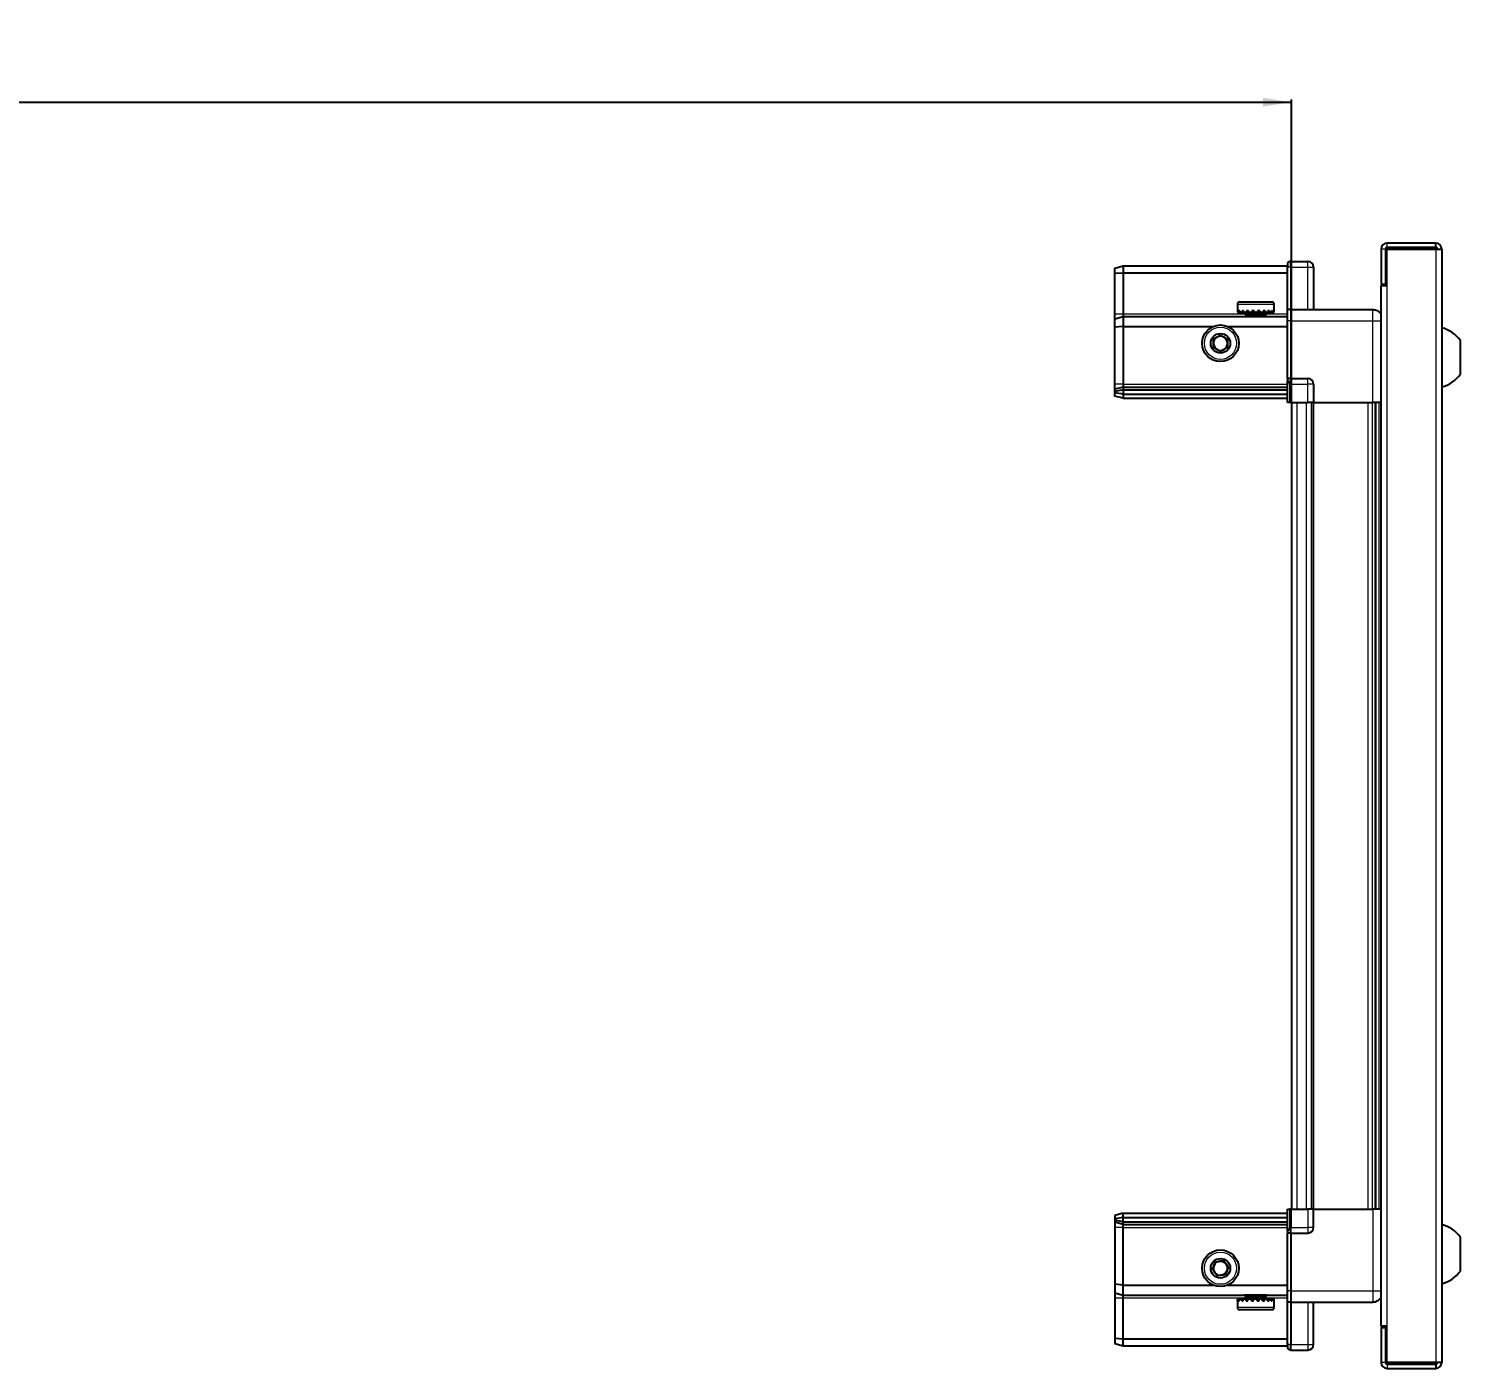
# Model space of a CAD drawing. Header units: millimetres. Extents: x 1021 to 3440, y -389 to 1496.
# Drawn here: x 2347 to 2855, y 943 to 1418 of the extents above; entities that cross this region are included whole.
import ezdxf

# ---------------------------------------------------------------- set-up
doc = ezdxf.new("R2010")
doc.units = ezdxf.units.MM
doc.layers.add('FORMAT', color=7, linetype='Continuous')
doc.styles.add('SLDTEXTSTYLE0', font='TXT', dxfattribs={"width": 0.75})
doc.dimstyles.new('SLDDIMSTYLE0', dxfattribs={"dimtxt": 20, "dimasz": 10, "dimexe": 0, "dimexo": 0.0625, "dimgap": 5, "dimtad": 2, "dimdec": 1, "dimrnd": 1e-09, "dimzin": 12, "dimdsep": 46, "dimtxsty": 'SLDTEXTSTYLE0', "dimsah": 1, "dimcen": 0.09, "dimadec": 0, "dimazin": 3, "dimtfac": 1, "dimtofl": 0, "dimtmove": 0, "dimatfit": 3, "dimfxl": 0, "dimfrac": 2, "dimtolj": 1, "dimtzin": 12, "dimarcsym": 0})

# ---------------------------------------------------------------- blocks, each defined once
blk = doc.blocks.new('_D_4')
at = {"layer": 'FORMAT'}
for p, q in [((1695.13, 1285.67), (1695.13, 1393.16)), ((1695.13, 1392.16), (2795.13, 1392.16)), ((2795.13, 1285.67), (2795.13, 1393.16))]:
    blk.add_line(p, q, dxfattribs=at)
for points in [[(1695.13, 1392.16), (1705.13, 1390.63), (1705.13, 1393.7)], [(2795.13, 1392.16), (2785.13, 1393.7), (2785.13, 1390.63)]]:
    blk.add_solid(points, dxfattribs=at)
at = {"layer": 'FORMAT', "insert": (2215.58, 1417.95), "char_height": 20, "attachment_point": 1, "style": 'SLDTEXTSTYLE0'}
blk.add_mtext('1100', dxfattribs=at)

msp = doc.modelspace()

# ---------------------------------------------------------------- linework, layer by layer
at = {"color": 7, "linetype": 'Continuous', "lineweight": 25}
for p, q in [((2846.38, 1342.16), (2829.08, 1342.16)), ((2846.38, 1340.66), (2846.38, 1342.16)), ((2826.98, 1340.06), (2826.98, 1327.66)), ((2828.48, 1340.06), (2828.48, 1327.66)), ((2828.98, 1327.16), (2828.98, 1340.06)), ((2828.98, 1340.06), (2846.38, 1340.06)), ((2846.38, 1340.66), (2829.08, 1340.66)), ((2846.38, 1340.06), (2848.48, 1340.06)), ((2848.48, 1340.06), (2848.48, 945.26)), ((2732.48, 1333.36), (2735.48, 1334.16)), ((2732.48, 1331.51), (2732.48, 1333.36)), ((2732.48, 1331.51), (2735.48, 1331.66)), ((2732.48, 1317.16), (2732.48, 1331.51)), ((2735.48, 1334.16), (2735.48, 1331.66)), ((2735.48, 1334.16), (2793.78, 1334.16)), ((2735.48, 1331.66), (2735.48, 1317.16)), ((2735.48, 1331.66), (2793.78, 1331.66)), ((2794.65, 1335.66), (2793.78, 1335.16)), ((2794.65, 1335.66), (2793.78, 1335.16)), ((2793.78, 1335.16), (2793.78, 1333.66)), ((2793.78, 1318.86), (2793.78, 1333.66)), ((2794.98, 1335.66), (2794.65, 1335.66)), ((2794.98, 1335.66), (2794.65, 1335.66)), ((2794.98, 1335.66), (2794.98, 1335.66)), ((2794.98, 1333.66), (2794.98, 1335.66)), ((2794.98, 1335.66), (2800.98, 1335.66)), ((2794.98, 1333.66), (2794.98, 1318.86)), ((2802.98, 1333.66), (2802.98, 1318.66)), ((2826.88, 1327.16), (2826.88, 958.16)), ((2826.88, 1327.16), (2828.98, 1327.16)), ((2826.98, 1327.66), (2828.48, 1327.66)), ((2775.98, 1320.56), (2775.98, 1317.66)), ((2776.78, 1321.36), (2788.18, 1321.36)), ((2788.98, 1317.66), (2788.98, 1320.56)), ((2732.48, 1315.36), (2732.48, 1317.16)), ((2732.48, 1315.36), (2735.48, 1316.16)), ((2735.48, 1317.16), (2735.48, 1316.16)), ((2735.48, 1316.16), (2735.48, 1312.66)), ((2735.48, 1316.16), (2793.78, 1316.16)), ((2775.98, 1317.66), (2776.02, 1317.66)), ((2776.14, 1318.16), (2776.02, 1318.16)), ((2776.02, 1318.16), (2776.02, 1317.66)), ((2776.02, 1317.66), (2776.14, 1317.66)), ((2776.14, 1318.16), (2776.14, 1317.66)), ((2776.14, 1317.66), (2776.55, 1317.66)), ((2776.89, 1318.16), (2776.55, 1318.16)), ((2776.55, 1318.16), (2776.55, 1317.66)), ((2776.55, 1317.66), (2776.89, 1317.66)), ((2776.89, 1318.16), (2776.89, 1317.66)), ((2776.89, 1317.66), (2777.66, 1317.66)), ((2778.19, 1318.16), (2777.66, 1318.16)), ((2777.66, 1318.16), (2777.66, 1317.66)), ((2777.66, 1317.66), (2778.19, 1317.66)), ((2778.08, 1317.66), (2778.08, 1317.56)), ((2778.08, 1317.56), (2786.88, 1317.56)), ((2778.19, 1318.16), (2778.19, 1317.66)), ((2778.19, 1317.66), (2779.25, 1317.66)), ((2778.48, 1317.16), (2779.17, 1316.68)), ((2778.48, 1317.16), (2786.48, 1317.16)), ((2779.17, 1316.68), (2778.48, 1316.2)), ((2778.48, 1316.2), (2778.48, 1316.16)), ((2778.48, 1316.2), (2786.48, 1316.2)), ((2779.17, 1316.68), (2785.79, 1316.68)), ((2779.91, 1318.16), (2779.25, 1318.16)), ((2779.25, 1318.16), (2779.25, 1317.66)), ((2779.25, 1317.66), (2779.91, 1317.66)), ((2779.91, 1318.16), (2779.91, 1317.66)), ((2779.91, 1317.66), (2781.15, 1317.66)), ((2781.88, 1318.16), (2781.15, 1318.16)), ((2781.15, 1318.16), (2781.15, 1317.66)), ((2781.15, 1317.66), (2781.58, 1317.66)), ((2781.58, 1318.16), (2781.58, 1317.66)), ((2781.88, 1318.16), (2781.88, 1317.66)), ((2781.88, 1317.66), (2783.18, 1317.66)), ((2783.9, 1318.16), (2783.18, 1318.16)), ((2783.18, 1318.16), (2783.18, 1317.66)), ((2783.45, 1318.16), (2783.45, 1317.66)), ((2783.45, 1317.66), (2783.9, 1317.66)), ((2783.9, 1318.16), (2783.9, 1317.66)), ((2783.9, 1317.66), (2785.14, 1317.66)), ((2785.8, 1318.16), (2785.14, 1318.16)), ((2785.14, 1318.16), (2785.14, 1317.66)), ((2785.14, 1317.66), (2785.8, 1317.66)), ((2785.79, 1316.68), (2786.48, 1317.16)), ((2786.48, 1316.2), (2785.79, 1316.68)), ((2785.8, 1318.16), (2785.8, 1317.66)), ((2785.8, 1317.66), (2786.84, 1317.66)), ((2786.48, 1316.16), (2786.48, 1316.2)), ((2787.36, 1318.16), (2786.84, 1318.16)), ((2786.84, 1318.16), (2786.84, 1317.66)), ((2786.84, 1317.66), (2787.36, 1317.66)), ((2786.88, 1317.56), (2786.88, 1317.66)), ((2787.36, 1318.16), (2787.36, 1317.66)), ((2787.36, 1317.66), (2788.12, 1317.66)), ((2788.45, 1318.16), (2788.12, 1318.16)), ((2788.12, 1318.16), (2788.12, 1317.66)), ((2788.12, 1317.66), (2788.45, 1317.66)), ((2788.45, 1318.16), (2788.45, 1317.66)), ((2788.45, 1317.66), (2788.84, 1317.66)), ((2788.95, 1318.16), (2788.84, 1318.16)), ((2788.84, 1318.16), (2788.84, 1317.66)), ((2788.84, 1317.66), (2788.95, 1317.66)), ((2788.95, 1318.16), (2788.95, 1317.66)), ((2788.95, 1317.66), (2788.98, 1317.66)), ((2793.78, 1318.66), (2793.78, 1318.86)), ((2794.98, 1318.66), (2793.78, 1318.66)), ((2793.78, 1314.66), (2793.78, 1318.66)), ((2794.98, 1318.86), (2794.98, 1318.66)), ((2794.98, 1318.66), (2794.98, 1314.66)), ((2794.98, 1318.66), (2823.98, 1318.66)), ((2732.48, 1312.33), (2732.48, 1315.36)), ((2735.48, 1312.66), (2732.48, 1312.33)), ((2732.48, 1292.16), (2732.48, 1312.33)), ((2735.48, 1312.66), (2735.48, 1292.16)), ((2735.48, 1312.66), (2767.48, 1312.66)), ((2772.48, 1312.66), (2793.78, 1312.66)), ((2793.78, 1294.36), (2793.78, 1314.66)), ((2794.98, 1314.66), (2794.98, 1294.36)), ((2855.08, 1295.66), (2855.08, 1307.66)), ((2732.48, 1290.36), (2732.48, 1292.16)), ((2735.48, 1291.16), (2732.48, 1290.36)), ((2732.48, 1289.62), (2732.48, 1290.36)), ((2735.48, 1290.16), (2732.48, 1289.62)), ((2735.48, 1292.16), (2735.48, 1291.16)), ((2735.48, 1291.16), (2735.48, 1290.16)), ((2735.48, 1291.16), (2793.78, 1291.16)), ((2735.48, 1290.16), (2735.48, 1288.66)), ((2735.48, 1290.16), (2793.78, 1290.16)), ((2793.78, 1294.16), (2793.78, 1294.36)), ((2794.98, 1294.16), (2793.78, 1294.16)), ((2793.78, 1294.16), (2793.78, 1293.49)), ((2793.78, 1285.66), (2793.78, 1293.49)), ((2794.65, 1292.16), (2794.65, 1285.66)), ((2794.98, 1294.36), (2794.98, 1294.16)), ((2794.98, 1292.16), (2794.98, 1294.16)), ((2794.98, 1292.16), (2794.98, 1294.16)), ((2794.98, 1294.16), (2800.98, 1294.16)), ((2794.98, 1292.16), (2794.98, 1285.66)), ((2802.98, 1292.16), (2802.98, 1285.66)), ((2732.48, 1289.12), (2732.48, 1289.62)), ((2735.48, 1288.66), (2732.48, 1289.12)), ((2732.48, 1287.97), (2732.48, 1289.12)), ((2735.48, 1287.16), (2732.48, 1287.97)), ((2735.48, 1288.66), (2793.78, 1288.66)), ((2735.48, 1288.66), (2735.48, 1287.16)), ((2735.48, 1287.16), (2793.78, 1287.16)), ((2794.65, 1285.66), (2793.78, 1285.66)), ((2794.98, 1285.66), (2794.65, 1285.66)), ((2794.98, 1285.66), (2800.98, 1285.66)), ((2795.13, 1285.66), (2795.13, 999.66)), ((2802.98, 1285.66), (2800.98, 1285.66)), ((2802.33, 1285.66), (2802.33, 999.66)), ((2802.98, 1285.66), (2823.98, 1285.66)), ((2825.01, 999.66), (2825.01, 1285.66)), ((2825.04, 999.66), (2825.04, 1285.66)), ((2826.83, 1285.66), (2826.83, 999.66)), ((2735.48, 998.16), (2732.48, 997.36)), ((2732.48, 997.36), (2732.48, 996.21)), ((2735.48, 996.66), (2732.48, 996.21)), ((2732.48, 996.21), (2732.48, 995.71)), ((2735.48, 995.16), (2732.48, 995.71)), ((2732.48, 995.71), (2732.48, 994.97)), ((2735.48, 996.66), (2735.48, 998.16)), ((2735.48, 998.16), (2793.78, 998.16)), ((2735.48, 995.16), (2735.48, 996.66)), ((2735.48, 996.66), (2793.78, 996.66)), ((2793.78, 991.84), (2793.78, 999.66)), ((2793.78, 999.66), (2794.65, 999.66)), ((2794.65, 999.66), (2794.65, 999.66)), ((2794.65, 999.66), (2794.65, 993.16)), ((2794.98, 999.66), (2794.65, 999.66)), ((2794.98, 999.66), (2794.98, 993.16)), ((2794.98, 999.66), (2794.98, 999.66)), ((2794.98, 999.66), (2800.98, 999.66)), ((2794.98, 999.66), (2794.98, 993.16)), ((2802.98, 999.66), (2800.98, 999.66)), ((2802.98, 993.16), (2802.98, 999.66)), ((2802.98, 999.66), (2823.98, 999.66)), ((2735.48, 994.16), (2732.48, 994.97)), ((2732.48, 994.97), (2732.48, 993.16)), ((2732.48, 993.16), (2732.48, 973)), ((2735.48, 995.16), (2793.78, 995.16)), ((2735.48, 994.16), (2735.48, 995.16)), ((2735.48, 994.16), (2793.78, 994.16)), ((2735.48, 993.16), (2735.48, 994.16)), ((2735.48, 972.66), (2735.48, 993.16)), ((2793.78, 991.84), (2793.78, 991.16)), ((2794.98, 991.16), (2793.78, 991.16)), ((2793.78, 990.96), (2793.78, 991.16)), ((2793.78, 970.66), (2793.78, 990.96)), ((2794.98, 991.16), (2794.98, 993.16)), ((2794.98, 991.16), (2794.98, 990.96)), ((2794.98, 991.16), (2800.98, 991.16)), ((2794.98, 990.96), (2794.98, 970.66)), ((2855.08, 977.66), (2855.08, 989.66)), ((2735.48, 972.66), (2732.48, 973)), ((2732.48, 973), (2732.48, 969.97)), ((2735.48, 972.66), (2767.48, 972.66)), ((2735.48, 969.16), (2735.48, 972.66)), ((2772.48, 972.66), (2793.78, 972.66)), ((2793.78, 966.66), (2793.78, 970.66)), ((2794.98, 970.66), (2794.98, 966.66)), ((2732.48, 969.97), (2735.48, 969.16)), ((2732.48, 969.97), (2732.48, 968.16)), ((2732.48, 968.16), (2732.48, 953.82)), ((2735.48, 969.16), (2793.78, 969.16)), ((2735.48, 968.16), (2735.48, 969.16)), ((2735.48, 953.66), (2735.48, 968.16)), ((2775.98, 967.66), (2775.98, 964.76)), ((2776, 967.66), (2775.98, 967.66)), ((2776, 967.16), (2776, 967.66)), ((2776.1, 967.66), (2776, 967.66)), ((2776, 967.16), (2776.1, 967.16)), ((2776.1, 967.16), (2776.1, 967.66)), ((2776.47, 967.66), (2776.1, 967.66)), ((2776.47, 967.16), (2776.47, 967.66)), ((2776.79, 967.66), (2776.47, 967.66)), ((2776.47, 967.16), (2776.79, 967.16)), ((2776.79, 967.16), (2776.79, 967.66)), ((2777.53, 967.66), (2776.79, 967.66)), ((2777.53, 967.16), (2777.53, 967.66)), ((2778.04, 967.66), (2777.53, 967.66)), ((2777.53, 967.16), (2778.04, 967.16)), ((2778.04, 967.16), (2778.04, 967.66)), ((2779.07, 967.66), (2778.04, 967.66)), ((2778.08, 967.76), (2778.08, 967.66)), ((2786.88, 967.76), (2778.08, 967.76)), ((2778.48, 969.16), (2778.48, 969.13)), ((2778.48, 969.13), (2779.17, 968.65)), ((2786.48, 969.13), (2778.48, 969.13)), ((2779.17, 968.65), (2778.48, 968.16)), ((2786.48, 968.16), (2778.48, 968.16)), ((2779.07, 967.16), (2779.07, 967.66)), ((2779.72, 967.66), (2779.07, 967.66)), ((2779.07, 967.16), (2779.72, 967.16)), ((2785.79, 968.65), (2779.17, 968.65)), ((2779.72, 967.16), (2779.72, 967.66)), ((2780.95, 967.66), (2779.72, 967.66)), ((2780.95, 967.16), (2780.95, 967.66)), ((2781.44, 967.66), (2780.95, 967.66)), ((2780.95, 967.16), (2781.68, 967.16)), ((2781.44, 967.16), (2781.44, 967.66)), ((2781.68, 967.16), (2781.68, 967.66)), ((2782.98, 967.66), (2781.68, 967.66)), ((2782.98, 967.16), (2782.98, 967.66)), ((2782.98, 967.16), (2783.71, 967.16)), ((2783.31, 967.16), (2783.31, 967.66)), ((2783.71, 967.66), (2783.31, 967.66)), ((2783.71, 967.16), (2783.71, 967.66)), ((2784.95, 967.66), (2783.71, 967.66)), ((2784.95, 967.16), (2784.95, 967.66)), ((2785.62, 967.66), (2784.95, 967.66)), ((2784.95, 967.16), (2785.62, 967.16)), ((2785.62, 967.16), (2785.62, 967.66)), ((2786.69, 967.66), (2785.62, 967.66)), ((2785.79, 968.65), (2786.48, 969.13)), ((2786.48, 968.16), (2785.79, 968.65)), ((2786.48, 969.13), (2786.48, 969.16)), ((2786.69, 967.16), (2786.69, 967.66)), ((2787.23, 967.66), (2786.69, 967.66)), ((2786.69, 967.16), (2787.23, 967.16)), ((2786.88, 967.66), (2786.88, 967.76)), ((2787.23, 967.16), (2787.23, 967.66)), ((2788.02, 967.66), (2787.23, 967.66)), ((2788.02, 967.16), (2788.02, 967.66)), ((2788.37, 967.66), (2788.02, 967.66)), ((2788.02, 967.16), (2788.37, 967.16)), ((2788.37, 967.16), (2788.37, 967.66)), ((2788.8, 967.66), (2788.37, 967.66)), ((2788.8, 967.16), (2788.8, 967.66)), ((2788.93, 967.66), (2788.8, 967.66)), ((2788.8, 967.16), (2788.93, 967.16)), ((2788.93, 967.16), (2788.93, 967.66)), ((2788.98, 967.66), (2788.93, 967.66)), ((2788.98, 964.76), (2788.98, 967.66)), ((2794.98, 966.66), (2793.78, 966.66)), ((2793.78, 966.46), (2793.78, 966.66)), ((2793.78, 951.66), (2793.78, 966.46)), ((2794.98, 966.66), (2794.98, 966.46)), ((2794.98, 966.66), (2823.98, 966.66)), ((2794.98, 966.46), (2794.98, 951.66)), ((2794.98, 966.46), (2794.98, 951.66)), ((2802.98, 951.66), (2802.98, 966.66)), ((2788.18, 963.96), (2776.78, 963.96)), ((2828.98, 958.16), (2826.88, 958.16)), ((2826.98, 957.66), (2826.98, 945.26)), ((2826.98, 957.66), (2828.48, 957.66)), ((2828.48, 957.66), (2828.48, 945.26)), ((2828.98, 945.26), (2828.98, 958.16)), ((2732.48, 953.82), (2735.48, 953.66)), ((2732.48, 953.82), (2732.48, 951.97)), ((2732.48, 951.97), (2735.48, 951.16)), ((2735.48, 953.66), (2793.78, 953.66)), ((2735.48, 951.16), (2735.48, 953.66)), ((2735.48, 951.16), (2793.78, 951.16)), ((2793.78, 951.66), (2793.78, 950.16)), ((2793.78, 950.16), (2794.65, 949.66)), ((2794.98, 949.66), (2794.98, 951.66)), ((2794.98, 949.66), (2794.65, 949.66)), ((2794.98, 949.66), (2800.98, 949.66)), ((2846.38, 945.26), (2828.98, 945.26)), ((2829.08, 944.66), (2846.38, 944.66)), ((2848.48, 945.26), (2846.38, 945.26)), ((2846.38, 944.66), (2846.38, 943.16)), ((2829.08, 943.16), (2846.38, 943.16))]:
    msp.add_line(p, q, dxfattribs=at)
at = {"color": 8, "linetype": 'Continuous', "lineweight": 18}
for p, q in [((2829.08, 1340.66), (2829.08, 1342.16)), ((2828.48, 1340.06), (2826.98, 1340.06)), ((2846.38, 1340.06), (2846.38, 945.26)), ((2794.98, 1333.66), (2793.78, 1333.66)), ((2794.98, 1333.66), (2800.98, 1333.66)), ((2800.98, 1333.66), (2800.98, 1335.66)), ((2800.98, 1318.66), (2800.98, 1333.66)), ((2800.98, 1333.66), (2802.98, 1333.66)), ((2828.98, 1327.16), (2828.98, 958.16)), ((2775.98, 1320.56), (2788.98, 1320.56)), ((2732.48, 1317.16), (2735.48, 1317.16)), ((2735.48, 1317.16), (2778.48, 1317.16)), ((2786.48, 1317.16), (2793.78, 1317.16)), ((2793.78, 1318.86), (2794.98, 1318.86)), ((2794.98, 1314.66), (2793.78, 1314.66)), ((2794.98, 1314.66), (2823.98, 1314.66)), ((2823.98, 1285.66), (2823.98, 1314.66)), ((2735.48, 1292.16), (2732.48, 1292.16)), ((2735.48, 1292.16), (2793.78, 1292.16)), ((2793.78, 1294.36), (2794.98, 1294.36)), ((2794.98, 1292.16), (2794.65, 1292.16)), ((2794.98, 1292.16), (2800.98, 1292.16)), ((2800.98, 1292.16), (2800.98, 1294.16)), ((2802.98, 1292.16), (2800.98, 1292.16)), ((2800.98, 1285.66), (2800.98, 1292.16)), ((2797.13, 1285.66), (2797.13, 999.66)), ((2800.33, 1285.66), (2800.33, 999.66)), ((2802.98, 1285.66), (2802.98, 999.66)), ((2822.39, 999.66), (2822.39, 1285.66)), ((2823.8, 1285.66), (2823.8, 999.66)), ((2826.25, 999.66), (2826.25, 1285.66)), ((2794.98, 999.66), (2794.65, 999.66)), ((2800.98, 999.66), (2800.98, 993.16)), ((2823.98, 999.66), (2823.98, 970.66)), ((2735.48, 993.16), (2732.48, 993.16)), ((2735.48, 993.16), (2793.78, 993.16)), ((2794.98, 990.96), (2793.78, 990.96)), ((2794.98, 993.16), (2794.65, 993.16)), ((2794.98, 993.16), (2800.98, 993.16)), ((2802.98, 993.16), (2800.98, 993.16)), ((2800.98, 993.16), (2800.98, 991.16)), ((2794.98, 970.66), (2793.78, 970.66)), ((2794.98, 970.66), (2823.98, 970.66)), ((2732.48, 968.16), (2735.48, 968.16)), ((2735.48, 968.16), (2778.48, 968.16)), ((2786.48, 968.16), (2793.78, 968.16)), ((2794.98, 966.46), (2793.78, 966.46)), ((2800.98, 966.66), (2800.98, 951.66)), ((2788.98, 964.76), (2775.98, 964.76)), ((2794.98, 951.66), (2793.78, 951.66)), ((2794.98, 951.66), (2800.98, 951.66)), ((2800.98, 951.66), (2802.98, 951.66)), ((2800.98, 951.66), (2800.98, 949.66)), ((2828.48, 945.26), (2826.98, 945.26)), ((2829.08, 944.66), (2829.08, 943.16))]:
    msp.add_line(p, q, dxfattribs=at)
at = {"color": 7, "linetype": 'Continuous', "lineweight": 25}
for centre, radius in [((2769.98, 1306.66), 6.5), ((2769.98, 1306.66), 3.46), ((2769.98, 978.66), 6.5), ((2769.98, 978.66), 3.46)]:
    msp.add_circle(centre, radius, dxfattribs=at)
at = {"color": 8, "linetype": 'Continuous', "lineweight": 18}
for centre in [(2769.98, 1306.66), (2769.98, 978.66)]:
    msp.add_circle(centre, 5.7, dxfattribs=at)
at = {"color": 7, "linetype": 'Continuous', "lineweight": 25}
for centre, radius, start, end in [((2829.08, 1340.06), 2.1, 90, 180), ((2846.38, 1340.06), 2.1, 0, 90), ((2829.08, 1340.06), 0.6, 90, 180), ((2846.38, 1340.06), 0.6, 0, 90), ((2800.98, 1333.66), 2, 360, 90), ((2776.78, 1320.56), 0.8, 90, 180), ((2788.18, 1320.56), 0.8, 0, 90), ((2778.08, 1317.16), 0.4, 0, 90), ((2786.88, 1317.16), 0.4, 90, 180), ((2845.46, 1300.64), 11.91, 36.1266, 75.2996), ((2769.98, 1306.66), 2.5, 120.741, 180.741), ((2769.98, 1306.66), 2.5, 180.741, 240.741), ((2769.98, 1306.66), 2.5, 60.741, 120.741), ((2769.98, 1306.66), 2.5, 0.741, 60.741), ((2769.98, 1306.66), 2.5, 300.741, 0.741), ((2769.98, 1306.66), 2.5, 240.741, 300.741), ((2845.46, 1302.69), 11.91, 284.7004, 323.8734), ((2800.98, 1292.16), 2, 0, 90), ((2800.98, 993.16), 2, 270, 0), ((2845.46, 982.64), 11.91, 36.1266, 75.2996), ((2769.98, 978.66), 2.5, 95.9116, 155.9116), ((2769.98, 978.66), 2.5, 35.9116, 95.9116), ((2769.98, 978.66), 2.5, 155.9116, 215.9116), ((2769.98, 978.66), 2.5, 215.9116, 275.9116), ((2769.98, 978.66), 2.5, 275.9116, 335.9116), ((2769.98, 978.66), 2.5, 335.9116, 35.9116), ((2845.46, 984.69), 11.91, 284.7004, 323.8734), ((2778.08, 968.16), 0.4, 270, 0), ((2786.88, 968.16), 0.4, 180, 270), ((2776.78, 964.76), 0.8, 180, 270), ((2788.18, 964.76), 0.8, 270, 0), ((2800.98, 951.66), 2, 270, 0), ((2829.08, 945.26), 2.1, 180, 270), ((2829.08, 945.26), 0.6, 180, 270), ((2846.38, 945.26), 2.1, 270, 0), ((2846.38, 945.26), 0.6, 270, 0)]:
    msp.add_arc(centre, radius, start, end, dxfattribs=at)
for centre, start_param, end_param in [((2791.19, 1292.16), 0, 0.722734), ((2791.19, 993.16), 5.560451, 6.283185)]:
    msp.add_ellipse(centre, major_axis=(3.46, 0), ratio=0.57735, start_param=start_param, end_param=end_param, dxfattribs=at)
for points, knots in [([(2823.98, 1318.66), (2824.42, 1318.62), (2825.1, 1318.55), (2825.91, 1318.11), (2826.47, 1317.67), (2826.75, 1317.3), (2826.88, 1317.12)], [0, 0, 0, 0, 0.384298, 0.591173, 0.802437, 1, 1, 1, 1]), ([(2767.46, 1308.07), (2767.91, 1308.34), (2768.74, 1308.83), (2769.56, 1309.32), (2769.95, 1309.55)], [0, 0, 0, 0, 0.534686, 1, 1, 1, 1]), ([(2767.5, 1305.19), (2767.5, 1305.31), (2767.49, 1305.91), (2767.48, 1306.91), (2767.47, 1307.73), (2767.46, 1308.07)], [0, 0, 0, 0, 0.133125, 0.637099, 1, 1, 1, 1]), ([(2769.95, 1309.55), (2770.4, 1309.3), (2771.24, 1308.83), (2772.07, 1308.36), (2772.46, 1308.14)], [0, 0, 0, 0, 0.534686, 1, 1, 1, 1]), ([(2772.5, 1305.25), (2772.06, 1304.99), (2771.23, 1304.5), (2770.4, 1304.01), (2770.02, 1303.78)], [0, 0, 0, 0, 0.534686, 1, 1, 1, 1]), ([(2772.46, 1308.14), (2772.47, 1307.8), (2772.48, 1306.97), (2772.49, 1305.98), (2772.5, 1305.38), (2772.5, 1305.25)], [0, 0, 0, 0, 0.362901, 0.866875, 1, 1, 1, 1]), ([(2770.02, 1303.78), (2769.57, 1304.03), (2768.73, 1304.5), (2767.89, 1304.97), (2767.5, 1305.19)], [0, 0, 0, 0, 0.534686, 1, 1, 1, 1]), ([(2826.83, 1285.66), (2826.8, 1285.66), (2826.58, 1285.66), (2825.86, 1285.66), (2824.89, 1285.66), (2824.24, 1285.66), (2823.98, 1285.66)], [0, 0, 0, 0, 0.071707, 0.420979, 0.770251, 1, 1, 1, 1]), ([(2826.83, 999.66), (2826.8, 999.66), (2826.58, 999.66), (2825.86, 999.66), (2824.89, 999.66), (2824.24, 999.66), (2823.98, 999.66)], [0, 0, 0, 0, 0.071707, 0.420979, 0.770251, 1, 1, 1, 1]), ([(2767.11, 978.37), (2767.32, 978.84), (2767.72, 979.72), (2768.11, 980.59), (2768.29, 981)], [0, 0, 0, 0, 0.534686, 1, 1, 1, 1]), ([(2768.29, 981), (2768.63, 981.04), (2769.45, 981.12), (2770.44, 981.22), (2771.04, 981.29), (2771.16, 981.3)], [0, 0, 0, 0, 0.362901, 0.866875, 1, 1, 1, 1]), ([(2771.16, 981.3), (2771.46, 980.88), (2772.03, 980.1), (2772.59, 979.32), (2772.85, 978.96)], [0, 0, 0, 0, 0.534686, 1, 1, 1, 1]), ([(2768.81, 976.03), (2768.5, 976.45), (2767.94, 977.23), (2767.37, 978.01), (2767.11, 978.37)], [0, 0, 0, 0, 0.534686, 1, 1, 1, 1]), ([(2771.68, 976.33), (2771.55, 976.31), (2770.96, 976.25), (2769.97, 976.15), (2769.15, 976.06), (2768.81, 976.03)], [0, 0, 0, 0, 0.1331247, 0.6370994, 1, 1, 1, 1]), ([(2772.85, 978.96), (2772.64, 978.49), (2772.25, 977.61), (2771.86, 976.73), (2771.68, 976.33)], [0, 0, 0, 0, 0.534686, 1, 1, 1, 1]), ([(2823.98, 966.66), (2824.42, 966.71), (2825.1, 966.78), (2825.91, 967.22), (2826.47, 967.66), (2826.75, 968.03), (2826.88, 968.21)], [0, 0, 0, 0, 0.384298, 0.591173, 0.802437, 1, 1, 1, 1])]:
    msp.add_open_spline(points, degree=3, knots=knots, dxfattribs=at)
at = {"color": 8, "linetype": 'Continuous', "lineweight": 18}
for points in [[(2823.98, 1314.66), (2823.98, 1315.19), (2823.98, 1316.24), (2823.98, 1317.56), (2823.98, 1318.48), (2823.98, 1318.6), (2823.98, 1318.66)], [(2823.98, 970.66), (2823.98, 970.14), (2823.98, 969.09), (2823.98, 967.77), (2823.98, 966.84), (2823.98, 966.72), (2823.98, 966.66)]]:
    msp.add_open_spline(points, degree=3, dxfattribs=at)
for points in [[(2823.98, 1314.66), (2824.42, 1314.66), (2825.1, 1314.66), (2825.91, 1314.66), (2826.47, 1314.66), (2826.75, 1314.66), (2826.88, 1314.66)], [(2823.98, 970.66), (2824.42, 970.66), (2825.1, 970.66), (2825.91, 970.66), (2826.47, 970.66), (2826.75, 970.66), (2826.88, 970.66)]]:
    msp.add_open_spline(points, degree=3, knots=[0, 0, 0, 0, 0.384298, 0.591173, 0.802437, 1, 1, 1, 1], dxfattribs=at)

# ---------------------------------------------------------------- dimensions: what is measured, and where the dimension line sits
at = {"layer": 'FORMAT'}
dim = msp.add_linear_dim(base=(2795.13, 1392.16), p1=(1695.13, 1285.66), p2=(2795.13, 1285.66), angle=0, dimstyle='SLDDIMSTYLE0', dxfattribs=at)
dim.commit()
dim.dimension.update_dxf_attribs({"geometry": '_D_4', "text_midpoint": (2245.13, 1392.16), "dimtype": 160})

doc.saveas('drawing.dxf')
